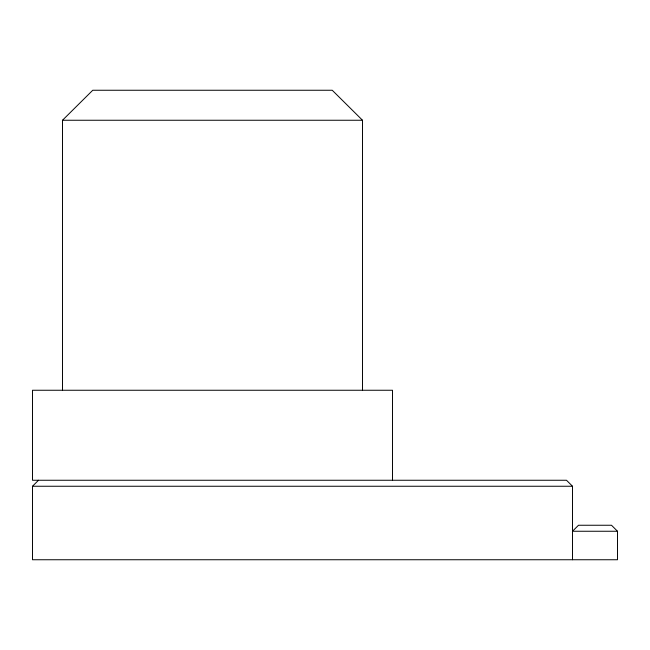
<?xml version="1.0" encoding="UTF-8"?>
<svg xmlns="http://www.w3.org/2000/svg" width="650" height="650" viewBox="0 0 650 650"><rect width="100%" height="100%" fill="white"/><g stroke="black" fill="none" stroke-linecap="round" stroke-linejoin="round"><path stroke-width="0.97" d="M617.5 531.253L572.504 531.253L578.5 525.249L611.504 525.249L617.5 531.253L617.5 559.747L32.5 559.747L32.5 486.249L38.504 480.253M62.498 390.252L62.498 120.25L92.755 90.252L332.239 90.252L362.497 120.25L362.497 390.252M62.498 120.25L362.497 120.25M32.5 486.249L572.504 486.249L572.504 559.747M572.504 486.249L566.499 480.253L32.5 480.253L32.5 390.252L392.502 390.252L392.502 480.253"/></g></svg>
